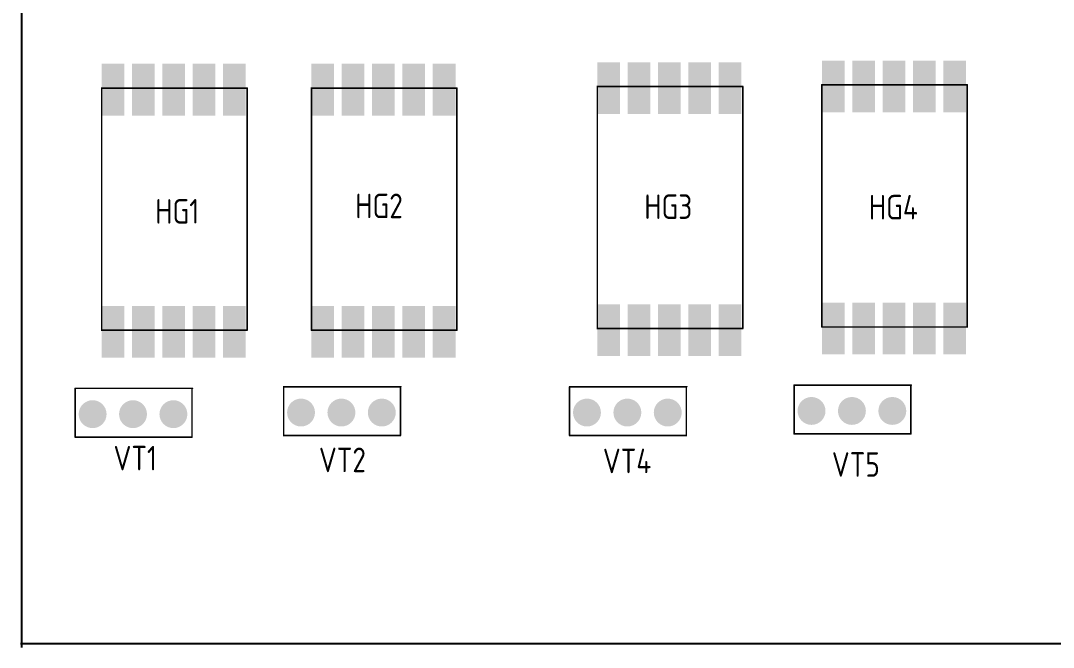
# Model space of a CAD drawing. Header units: millimetres. Extents: x 24 to 181, y 24 to 222.
# Drawn here: x 24.9 to 88.9, y 23.7 to 62.5 of the extents above; entities that cross this region are included whole.
import ezdxf

# ---------------------------------------------------------------- set-up
doc = ezdxf.new("R2010")
doc.units = ezdxf.units.MM
for name, color, linetype in [('Mechanical2', 216, 'Continuous'), ('MultiLayer', 9, 'Continuous'), ('TopOverlay', 2, 'Continuous'), ('TopPaste', 8, 'Continuous'), ('TopSolder', 216, 'Continuous')]:
    doc.layers.add(name, color=color, linetype=linetype)
doc.styles.get("Standard").update_dxf_attribs({"font": '', "oblique": 15})
doc.styles.get('Standard').set_extended_font_data('GOST type A')

msp = doc.modelspace()

# ---------------------------------------------------------------- hatches: boundary and pattern name
at = {"layer": 'MultiLayer'}
h = msp.add_hatch(color=9, dxfattribs=at)
edge = h.paths.add_edge_path()
edge.add_arc((73.9, 38.3), 0.762, 0, 360)
h = msp.add_hatch(color=9, dxfattribs=at)
edge = h.paths.add_edge_path()
edge.add_arc((76.4, 38.3), 0.762, 0, 360)
h = msp.add_hatch(color=9, dxfattribs=at)
edge = h.paths.add_edge_path()
edge.add_arc((78.9, 38.3), 0.762, 0, 360)
h = msp.add_hatch(color=9, dxfattribs=at)
edge = h.paths.add_edge_path()
edge.add_arc((29.4, 38.1), 0.762, 0, 360)
h = msp.add_hatch(color=9, dxfattribs=at)
edge = h.paths.add_edge_path()
edge.add_arc((31.9, 38.1), 0.762, 0, 360)
h = msp.add_hatch(color=9, dxfattribs=at)
edge = h.paths.add_edge_path()
edge.add_arc((34.4, 38.1), 0.762, 0, 360)
h = msp.add_hatch(color=9, dxfattribs=at)
edge = h.paths.add_edge_path()
edge.add_arc((42.3, 38.2), 0.762, 0, 360)
h = msp.add_hatch(color=9, dxfattribs=at)
edge = h.paths.add_edge_path()
edge.add_arc((44.8, 38.2), 0.762, 0, 360)
h = msp.add_hatch(color=9, dxfattribs=at)
edge = h.paths.add_edge_path()
edge.add_arc((47.3, 38.2), 0.762, 0, 360)
h = msp.add_hatch(color=9, dxfattribs=at)
edge = h.paths.add_edge_path()
edge.add_arc((60, 38.2), 0.762, 0, 360)
h = msp.add_hatch(color=9, dxfattribs=at)
edge = h.paths.add_edge_path()
edge.add_arc((62.5, 38.2), 0.762, 0, 360)
h = msp.add_hatch(color=9, dxfattribs=at)
edge = h.paths.add_edge_path()
edge.add_arc((65, 38.2), 0.762, 0, 360)
at = {"layer": 'TopPaste'}
for points in [[(30.06, 59.7), (31.26, 59.7), (31.26, 56.7), (30.06, 56.7)], [(31.94, 59.7), (33.14, 59.7), (33.14, 56.7), (31.94, 56.7)], [(33.82, 59.7), (35.02, 59.7), (35.02, 56.7), (33.82, 56.7)], [(35.7, 59.7), (36.9, 59.7), (36.9, 56.7), (35.7, 56.7)], [(37.58, 59.7), (38.78, 59.7), (38.78, 56.7), (37.58, 56.7)], [(43.04, 59.7), (44.24, 59.7), (44.24, 56.7), (43.04, 56.7)], [(44.92, 59.7), (46.12, 59.7), (46.12, 56.7), (44.92, 56.7)], [(46.8, 59.7), (48, 59.7), (48, 56.7), (46.8, 56.7)], [(48.68, 59.7), (49.88, 59.7), (49.88, 56.7), (48.68, 56.7)], [(50.56, 59.7), (51.76, 59.7), (51.76, 56.7), (50.56, 56.7)], [(60.74, 59.8), (61.94, 59.8), (61.94, 56.8), (60.74, 56.8)], [(62.62, 59.8), (63.82, 59.8), (63.82, 56.8), (62.62, 56.8)], [(64.5, 59.8), (65.7, 59.8), (65.7, 56.8), (64.5, 56.8)], [(66.38, 59.8), (67.58, 59.8), (67.58, 56.8), (66.38, 56.8)], [(68.26, 59.8), (69.46, 59.8), (69.46, 56.8), (68.26, 56.8)], [(74.64, 59.9), (75.84, 59.9), (75.84, 56.9), (74.64, 56.9)], [(76.52, 59.9), (77.72, 59.9), (77.72, 56.9), (76.52, 56.9)], [(78.4, 59.9), (79.6, 59.9), (79.6, 56.9), (78.4, 56.9)], [(80.28, 59.9), (81.48, 59.9), (81.48, 56.9), (80.28, 56.9)], [(82.16, 59.9), (83.36, 59.9), (83.36, 56.9), (82.16, 56.9)], [(60.74, 44.8), (61.94, 44.8), (61.94, 41.8), (60.74, 41.8)], [(62.62, 44.8), (63.82, 44.8), (63.82, 41.8), (62.62, 41.8)], [(64.5, 44.8), (65.7, 44.8), (65.7, 41.8), (64.5, 41.8)], [(66.38, 44.8), (67.58, 44.8), (67.58, 41.8), (66.38, 41.8)], [(68.26, 44.8), (69.46, 44.8), (69.46, 41.8), (68.26, 41.8)], [(74.64, 44.9), (75.84, 44.9), (75.84, 41.9), (74.64, 41.9)], [(76.52, 44.9), (77.72, 44.9), (77.72, 41.9), (76.52, 41.9)], [(78.4, 44.9), (79.6, 44.9), (79.6, 41.9), (78.4, 41.9)], [(80.28, 44.9), (81.48, 44.9), (81.48, 41.9), (80.28, 41.9)], [(82.16, 44.9), (83.36, 44.9), (83.36, 41.9), (82.16, 41.9)], [(30.06, 44.7), (31.26, 44.7), (31.26, 41.7), (30.06, 41.7)], [(31.94, 44.7), (33.14, 44.7), (33.14, 41.7), (31.94, 41.7)], [(33.82, 44.7), (35.02, 44.7), (35.02, 41.7), (33.82, 41.7)], [(35.7, 44.7), (36.9, 44.7), (36.9, 41.7), (35.7, 41.7)], [(37.58, 44.7), (38.78, 44.7), (38.78, 41.7), (37.58, 41.7)], [(43.04, 44.7), (44.24, 44.7), (44.24, 41.7), (43.04, 41.7)], [(44.92, 44.7), (46.12, 44.7), (46.12, 41.7), (44.92, 41.7)], [(46.8, 44.7), (48, 44.7), (48, 41.7), (46.8, 41.7)], [(48.68, 44.7), (49.88, 44.7), (49.88, 41.7), (48.68, 41.7)], [(50.56, 44.7), (51.76, 44.7), (51.76, 41.7), (50.56, 41.7)]]:
    msp.add_hatch(color=8, dxfattribs=at).paths.add_polyline_path(points)
at = {"layer": 'TopSolder'}
for points in [[(29.958, 59.802), (31.362, 59.802), (31.362, 56.598), (29.958, 56.598)], [(31.838, 59.802), (33.242, 59.802), (33.242, 56.598), (31.838, 56.598)], [(33.718, 59.802), (35.122, 59.802), (35.122, 56.598), (33.718, 56.598)], [(35.598, 59.802), (37.002, 59.802), (37.002, 56.598), (35.598, 56.598)], [(37.478, 59.802), (38.882, 59.802), (38.882, 56.598), (37.478, 56.598)], [(42.938, 59.802), (44.342, 59.802), (44.342, 56.598), (42.938, 56.598)], [(44.818, 59.802), (46.222, 59.802), (46.222, 56.598), (44.818, 56.598)], [(46.698, 59.802), (48.102, 59.802), (48.102, 56.598), (46.698, 56.598)], [(48.578, 59.802), (49.982, 59.802), (49.982, 56.598), (48.578, 56.598)], [(50.458, 59.802), (51.862, 59.802), (51.862, 56.598), (50.458, 56.598)], [(60.638, 59.902), (62.042, 59.902), (62.042, 56.698), (60.638, 56.698)], [(62.518, 59.902), (63.922, 59.902), (63.922, 56.698), (62.518, 56.698)], [(64.398, 59.902), (65.802, 59.902), (65.802, 56.698), (64.398, 56.698)], [(66.278, 59.902), (67.682, 59.902), (67.682, 56.698), (66.278, 56.698)], [(68.158, 59.902), (69.562, 59.902), (69.562, 56.698), (68.158, 56.698)], [(74.538, 60.002), (75.942, 60.002), (75.942, 56.798), (74.538, 56.798)], [(76.418, 60.002), (77.822, 60.002), (77.822, 56.798), (76.418, 56.798)], [(78.298, 60.002), (79.702, 60.002), (79.702, 56.798), (78.298, 56.798)], [(80.178, 60.002), (81.582, 60.002), (81.582, 56.798), (80.178, 56.798)], [(82.058, 60.002), (83.462, 60.002), (83.462, 56.798), (82.058, 56.798)], [(29.958, 44.802), (31.362, 44.802), (31.362, 41.598), (29.958, 41.598)], [(31.838, 44.802), (33.242, 44.802), (33.242, 41.598), (31.838, 41.598)], [(33.718, 44.802), (35.122, 44.802), (35.122, 41.598), (33.718, 41.598)], [(35.598, 44.802), (37.002, 44.802), (37.002, 41.598), (35.598, 41.598)], [(37.478, 44.802), (38.882, 44.802), (38.882, 41.598), (37.478, 41.598)], [(42.938, 44.802), (44.342, 44.802), (44.342, 41.598), (42.938, 41.598)], [(44.818, 44.802), (46.222, 44.802), (46.222, 41.598), (44.818, 41.598)], [(46.698, 44.802), (48.102, 44.802), (48.102, 41.598), (46.698, 41.598)], [(48.578, 44.802), (49.982, 44.802), (49.982, 41.598), (48.578, 41.598)], [(50.458, 44.802), (51.862, 44.802), (51.862, 41.598), (50.458, 41.598)], [(60.638, 44.902), (62.042, 44.902), (62.042, 41.698), (60.638, 41.698)], [(62.518, 44.902), (63.922, 44.902), (63.922, 41.698), (62.518, 41.698)], [(64.398, 44.902), (65.802, 44.902), (65.802, 41.698), (64.398, 41.698)], [(66.278, 44.902), (67.682, 44.902), (67.682, 41.698), (66.278, 41.698)], [(68.158, 44.902), (69.562, 44.902), (69.562, 41.698), (68.158, 41.698)], [(74.538, 45.002), (75.942, 45.002), (75.942, 41.798), (74.538, 41.798)], [(76.418, 45.002), (77.822, 45.002), (77.822, 41.798), (76.418, 41.798)], [(78.298, 45.002), (79.702, 45.002), (79.702, 41.798), (78.298, 41.798)], [(80.178, 45.002), (81.582, 45.002), (81.582, 41.798), (80.178, 41.798)], [(82.058, 45.002), (83.462, 45.002), (83.462, 41.798), (82.058, 41.798)]]:
    msp.add_hatch(color=216, dxfattribs=at).paths.add_polyline_path(points)
h = msp.add_hatch(color=216, dxfattribs=at)
edge = h.paths.add_edge_path()
edge.add_arc((42.3, 38.2), 0.864, 0, 360)
h = msp.add_hatch(color=216, dxfattribs=at)
edge = h.paths.add_edge_path()
edge.add_arc((44.8, 38.2), 0.864, 0, 360)
h = msp.add_hatch(color=216, dxfattribs=at)
edge = h.paths.add_edge_path()
edge.add_arc((47.3, 38.2), 0.864, 0, 360)
h = msp.add_hatch(color=216, dxfattribs=at)
edge = h.paths.add_edge_path()
edge.add_arc((60, 38.2), 0.864, 0, 360)
h = msp.add_hatch(color=216, dxfattribs=at)
edge = h.paths.add_edge_path()
edge.add_arc((62.5, 38.2), 0.864, 0, 360)
h = msp.add_hatch(color=216, dxfattribs=at)
edge = h.paths.add_edge_path()
edge.add_arc((65, 38.2), 0.864, 0, 360)
h = msp.add_hatch(color=216, dxfattribs=at)
edge = h.paths.add_edge_path()
edge.add_arc((73.9, 38.3), 0.864, 0, 360)
h = msp.add_hatch(color=216, dxfattribs=at)
edge = h.paths.add_edge_path()
edge.add_arc((76.4, 38.3), 0.864, 0, 360)
h = msp.add_hatch(color=216, dxfattribs=at)
edge = h.paths.add_edge_path()
edge.add_arc((78.9, 38.3), 0.864, 0, 360)
h = msp.add_hatch(color=216, dxfattribs=at)
edge = h.paths.add_edge_path()
edge.add_arc((29.4, 38.1), 0.864, 0, 360)
h = msp.add_hatch(color=216, dxfattribs=at)
edge = h.paths.add_edge_path()
edge.add_arc((31.9, 38.1), 0.864, 0, 360)
h = msp.add_hatch(color=216, dxfattribs=at)
edge = h.paths.add_edge_path()
edge.add_arc((34.4, 38.1), 0.864, 0, 360)

# ---------------------------------------------------------------- linework, layer by layer
at = {"layer": 'Mechanical2', "const_width": 0.1}
for points in [[(29.96, 58.3), (38.96, 58.3)], [(29.96, 43.3), (29.96, 58.3)], [(38.96, 43.3), (38.96, 58.3)], [(42.94, 58.3), (51.94, 58.3)], [(42.94, 43.3), (42.94, 58.3)], [(51.94, 43.3), (51.94, 58.3)], [(60.64, 58.4), (69.64, 58.4)], [(60.64, 43.4), (60.64, 58.4)], [(69.64, 43.4), (69.64, 58.4)], [(74.54, 58.5), (83.54, 58.5)], [(74.54, 43.5), (74.54, 58.5)], [(83.54, 43.5), (83.54, 58.5)], [(74.54, 43.5), (83.54, 43.5)], [(29.96, 43.3), (38.96, 43.3)], [(42.94, 43.3), (51.94, 43.3)], [(60.64, 43.4), (69.64, 43.4)], [(28.325, 39.7), (35.575, 39.7)], [(28.325, 36.675), (28.325, 39.7)], [(35.55, 36.675), (35.55, 39.7)], [(41.225, 39.8), (48.475, 39.8)], [(41.225, 36.775), (41.225, 39.8)], [(48.45, 36.775), (48.45, 39.8)], [(58.925, 39.8), (66.175, 39.8)], [(58.925, 36.775), (58.925, 39.8)], [(66.15, 36.775), (66.15, 39.8)], [(72.825, 39.9), (80.075, 39.9)], [(72.825, 36.875), (72.825, 39.9)], [(80.05, 36.875), (80.05, 39.9)], [(28.325, 36.675), (35.525, 36.675)], [(41.225, 36.775), (48.425, 36.775)], [(58.925, 36.775), (66.125, 36.775)], [(72.825, 36.875), (80.025, 36.875)]]:
    msp.add_lwpolyline(points, dxfattribs=at)
at = {"layer": 'Mechanical2', "const_width": 0.05}
for points in [[(29.935, 58.3, 1), (29.985, 58.3, 1)], [(29.935, 58.3, 1), (29.985, 58.3, 1)], [(38.935, 58.3, 1), (38.985, 58.3, 1)], [(38.935, 58.3, 1), (38.985, 58.3, 1)], [(42.915, 58.3, 1), (42.965, 58.3, 1)], [(42.915, 58.3, 1), (42.965, 58.3, 1)], [(51.915, 58.3, 1), (51.965, 58.3, 1)], [(51.915, 58.3, 1), (51.965, 58.3, 1)], [(60.615, 58.4, 1), (60.665, 58.4, 1)], [(60.615, 58.4, 1), (60.665, 58.4, 1)], [(69.615, 58.4, 1), (69.665, 58.4, 1)], [(69.615, 58.4, 1), (69.665, 58.4, 1)], [(74.515, 58.5, 1), (74.565, 58.5, 1)], [(74.515, 58.5, 1), (74.565, 58.5, 1)], [(83.515, 58.5, 1), (83.565, 58.5, 1)], [(83.515, 58.5, 1), (83.565, 58.5, 1)], [(74.515, 43.5, 1), (74.565, 43.5, 1)], [(74.515, 43.5, 1), (74.565, 43.5, 1)], [(83.515, 43.5, 1), (83.565, 43.5, 1)], [(83.515, 43.5, 1), (83.565, 43.5, 1)], [(29.935, 43.3, 1), (29.985, 43.3, 1)], [(29.935, 43.3, 1), (29.985, 43.3, 1)], [(38.935, 43.3, 1), (38.985, 43.3, 1)], [(38.935, 43.3, 1), (38.985, 43.3, 1)], [(42.915, 43.3, 1), (42.965, 43.3, 1)], [(42.915, 43.3, 1), (42.965, 43.3, 1)], [(51.915, 43.3, 1), (51.965, 43.3, 1)], [(51.915, 43.3, 1), (51.965, 43.3, 1)], [(60.615, 43.4, 1), (60.665, 43.4, 1)], [(60.615, 43.4, 1), (60.665, 43.4, 1)], [(69.615, 43.4, 1), (69.665, 43.4, 1)], [(69.615, 43.4, 1), (69.665, 43.4, 1)], [(28.3, 39.7, 1), (28.35, 39.7, 1)], [(28.3, 39.7, 1), (28.35, 39.7, 1)], [(35.525, 39.7, 1), (35.575, 39.7, 1)], [(35.55, 39.7, 1), (35.6, 39.7, 1)], [(41.2, 39.8, 1), (41.25, 39.8, 1)], [(41.2, 39.8, 1), (41.25, 39.8, 1)], [(48.425, 39.8, 1), (48.475, 39.8, 1)], [(48.45, 39.8, 1), (48.5, 39.8, 1)], [(58.9, 39.8, 1), (58.95, 39.8, 1)], [(58.9, 39.8, 1), (58.95, 39.8, 1)], [(66.125, 39.8, 1), (66.175, 39.8, 1)], [(66.15, 39.8, 1), (66.2, 39.8, 1)], [(72.8, 39.9, 1), (72.85, 39.9, 1)], [(72.8, 39.9, 1), (72.85, 39.9, 1)], [(80.025, 39.9, 1), (80.075, 39.9, 1)], [(80.05, 39.9, 1), (80.1, 39.9, 1)], [(28.3, 36.675, 1), (28.35, 36.675, 1)], [(28.3, 36.675, 1), (28.35, 36.675, 1)], [(35.5, 36.675, 1), (35.55, 36.675, 1)], [(35.525, 36.675, 1), (35.575, 36.675, 1)], [(41.2, 36.775, 1), (41.25, 36.775, 1)], [(41.2, 36.775, 1), (41.25, 36.775, 1)], [(48.4, 36.775, 1), (48.45, 36.775, 1)], [(48.425, 36.775, 1), (48.475, 36.775, 1)], [(58.9, 36.775, 1), (58.95, 36.775, 1)], [(58.9, 36.775, 1), (58.95, 36.775, 1)], [(66.1, 36.775, 1), (66.15, 36.775, 1)], [(66.125, 36.775, 1), (66.175, 36.775, 1)], [(72.8, 36.875, 1), (72.85, 36.875, 1)], [(72.8, 36.875, 1), (72.85, 36.875, 1)], [(80, 36.875, 1), (80.05, 36.875, 1)], [(80.025, 36.875, 1), (80.075, 36.875, 1)]]:
    msp.add_lwpolyline(points, format="xyb", close=True, dxfattribs=at)
at = {"layer": 'MultiLayer'}
for p, q in [((25, 101.3), (25, 23.655)), ((24.945, 23.89), (177.945, 23.89))]:
    msp.add_line(p, q, dxfattribs=at)

# ---------------------------------------------------------------- texts
at = {"layer": 'TopOverlay'}
for s, p in [('HG1', (33.277, 49.902)), ('HG2', (45.658, 50.238)), ('HG3', (63.55, 50.192)), ('HG4', (77.451, 50.16)), ('VT1', (30.693, 34.615)), ('VT2', (43.407, 34.505)), ('VT4', (60.982, 34.441)), ('VT5', (75.158, 34.222))]:
    msp.add_text(s, height=1.524, dxfattribs=at).set_placement(p)

doc.saveas('drawing.dxf')
